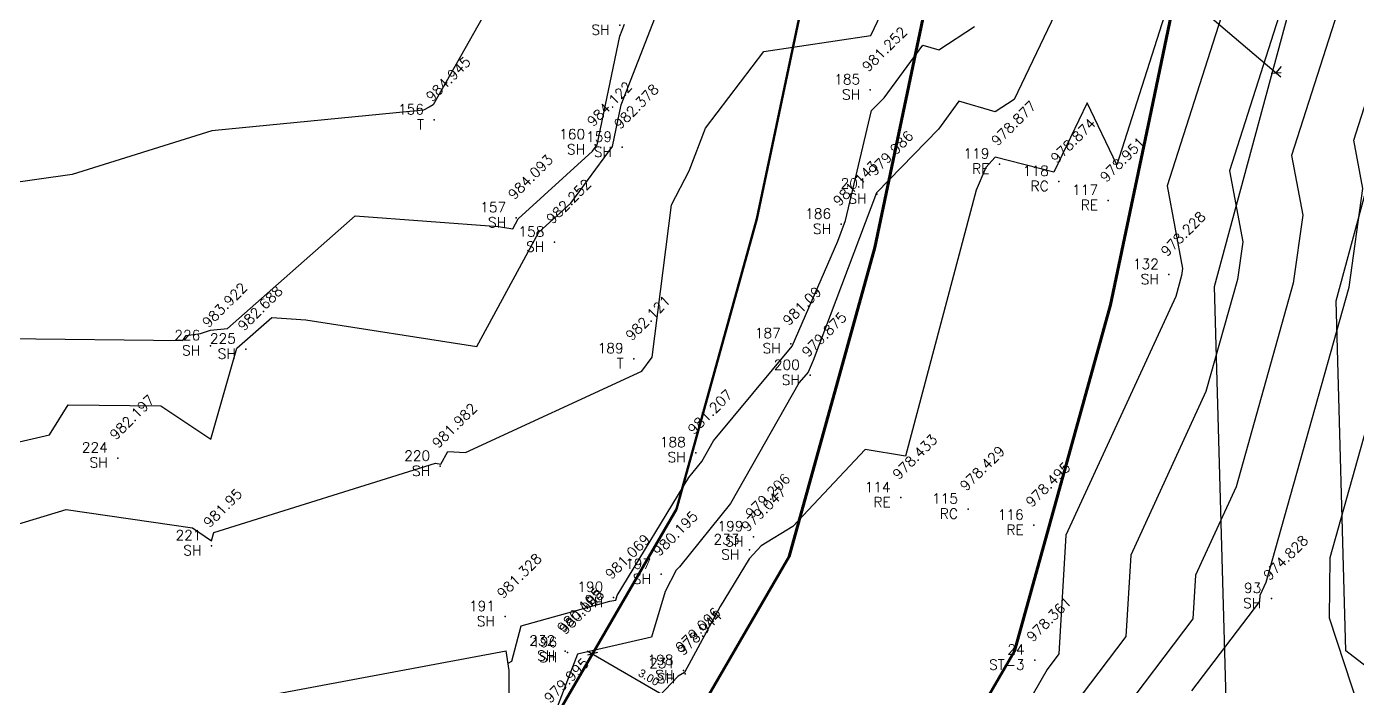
# Model space of a CAD drawing. Header units: metres. Extents: x 319894 to 3389272, y 120 to 6136017.
# Drawn here: x 321065 to 321097.93, y 3067892.01 to 3067908.33 of the extents above; entities that cross this region are included whole.
import ezdxf
from ezdxf.enums import TextEntityAlignment as Align

# ---------------------------------------------------------------- set-up
doc = ezdxf.new("R2010")
doc.units = ezdxf.units.M
doc.header["$MEASUREMENT"] = 0
doc.layers.get('Defpoints').update_dxf_attribs({"color": 254})
doc.layers.add('a_MUEBLE', color=255, linetype='Continuous', lineweight=5)
doc.layers.add('wall', color=4, linetype='Continuous', lineweight=30)
for name, color, linetype in [('Contour', 254, 'Continuous'), ('Index_Contour', 8, 'Continuous'), ('Points', 7, 'Continuous'), ('Points-ELV', 6, 'Continuous'), ('Points-NUM', 4, 'Continuous'), ('Points-TXT', 3, 'Continuous'), ('RC', 7, 'Continuous'), ('RE', 7, 'Continuous'), ('S-DIM', 7, 'Continuous'), ('SH', 7, 'Continuous'), ('ST-3', 7, 'Continuous'), ('T', 7, 'Continuous')]:
    doc.layers.add(name, color=color, linetype=linetype)
doc.styles.add('romans', font='romans.shx')
doc.styles.get("Standard").update_dxf_attribs({"font": 'arial.ttf'})
doc.dimstyles.get("Standard").update_dxf_attribs({"dimtxt": 0.2, "dimasz": 0.18, "dimexe": 0.2, "dimexo": 0.2, "dimgap": 0.09, "dimtad": 1, "dimzin": 0, "dimdsep": 46, "dimtxsty": 'Standard', "dimblk": 'OBLIQUE', "dimcen": 0.09, "dimdle": 0.15, "dimclrt": 7, "dimadec": 0, "dimazin": 0, "dimtfac": 1, "dimtofl": 0, "dimtmove": 0, "dimatfit": 3, "dimfxl": 0.3, "dimfxlon": 1, "dimtfillclr": 2, "dimtolj": 1, "dimtzin": 0, "dimarcsym": 0})

# ---------------------------------------------------------------- blocks, each defined once
blk = doc.blocks.new('POINTS')
at = {"layer": 'Points'}
blk.add_line((0, 0), (0, 0), dxfattribs=at)
blk.add_point((0, 0), dxfattribs=at)
at = {"layer": 'Points-ELV', "style": 'romans'}
blk.add_attdef('ELEV', text='', height=1, rotation=45, dxfattribs=at).set_placement((0, 0), align=Align.BOTTOM_LEFT)
at = {"layer": 'Points-NUM', "style": 'romans'}
blk.add_attdef('PTNUM', text='', height=1, dxfattribs=at).set_placement((0, 0), align=Align.BOTTOM_RIGHT)
at = {"layer": 'Points-TXT', "style": 'romans'}
blk.add_attdef('DESC', text='', height=1, dxfattribs=at).set_placement((0, 0), align=Align.BOTTOM_RIGHT)
blk = doc.blocks.new('SIT4')
at = {"color": 7}
for p, q in [((320366.348, 3067756.564, 1969.362), (320363.835, 3067744.643, 1969.362)), ((320366.348, 3067756.564, 987.586), (320363.835, 3067744.643, 987.586)), ((320363.835, 3067744.643, 1969.362), (320361.461, 3067736.074, 1969.362)), ((320363.835, 3067744.643, 987.586), (320361.461, 3067736.074, 987.586)), ((320361.461, 3067736.074, 987.586), (320363.835, 3067744.643, 987.586)), ((320361.461, 3067736.074, 1969.362), (320356.818, 3067728.062, 1969.362)), ((320361.461, 3067736.074, 987.586), (320356.818, 3067728.062, 987.586)), ((320356.818, 3067728.062, 987.586), (320361.461, 3067736.074, 987.586))]:
    blk.add_line(p, q, dxfattribs=at)
blk.add_line((320363.835, 3067744.643, 987.586), (320366.348, 3067756.564, 987.586))
at = {"color": 1, "lineweight": 30, "elevation": 987.586}
blk.add_lwpolyline([(320379.426, 3067728.562), (320369.664, 3067736.085), (320369.424, 3067744.745), (320375.434, 3067766.962)], dxfattribs=at)
at = {"color": 1, "elevation": 987.586}
blk.add_lwpolyline([(320311.03, 3067797.459), (320298.566, 3067783.015), (320298.855, 3067776.316), (320293.441, 3067769.683), (320295.803, 3067764.568), (320294.773, 3067759.718), (320296.035, 3067743.401), (320300.28, 3067731.268), (320306.229, 3067716.969), (320315.045, 3067713.02), (320325.063, 3067714.996), (320328.066, 3067715.293), (320335.229, 3067717.481), (320341.617, 3067720.482), (320345.096, 3067723.545), (320351.898, 3067731.539), (320355.884, 3067738.417), (320358.002, 3067746.064), (320360.455, 3067757.695), (320361.102, 3067761.434), (320353.282, 3067760.331), (320350.46, 3067769.953), (320338.771, 3067776.828), (320320.261, 3067793.321)], dxfattribs=at)
at = {"color": 5, "lineweight": 30}
blk.add_lwpolyline([(320370.581, 3067755.421), (320368.32, 3067748.342), (320368.593, 3067746.866), (320368.359, 3067745.18), (320366.945, 3067740.14), (320365.94, 3067737.957), (320365.877, 3067736.872), (320363.951, 3067734.337)], dxfattribs=at)
at = {"color": 1}
blk.add_lwpolyline([(320320.507, 3067730.79), (320320.617, 3067730.313), (320320.935, 3067729.478), (320321.365, 3067728.693), (320321.898, 3067727.975), (320322.524, 3067727.337), (320323.233, 3067726.791), (320324.009, 3067726.348), (320324.839, 3067726.014), (320325.706, 3067725.798), (320326.596, 3067725.703), (320327.489, 3067725.73), (320344.199, 3067728.846), (320345.043, 3067729.143), (320345.838, 3067729.552), (320346.569, 3067730.067), (320347.223, 3067730.676), (320347.788, 3067731.37), (320348.251, 3067732.135), (320348.606, 3067732.956), (320348.844, 3067733.818), (320348.963, 3067734.704), (320348.958, 3067735.598), (320348.889, 3067736.083)], dxfattribs=at)
at = {"layer": 'a_MUEBLE', "lineweight": 40, "elevation": 968}
blk.add_lwpolyline([(320315.045, 3067713.02), (320325.063, 3067714.996), (320328.066, 3067715.293), (320335.229, 3067717.481), (320341.617, 3067720.482), (320345.096, 3067723.545), (320351.898, 3067731.539), (320355.884, 3067738.417), (320358.002, 3067746.064), (320359.229, 3067751.88), (320360.085, 3067755.941), (320360.192, 3067756.448), (320360.325, 3067757.081), (320360.455, 3067757.695), (320360.686, 3067759.031), (320360.994, 3067760.813), (320361.263, 3067762.37), (320362.037, 3067766.842), (320362.183, 3067767.682), (320364.239, 3067775.249), (320364.696, 3067776.929), (320365.277, 3067779.069), (320365.385, 3067779.463), (320368.779, 3067785.533)], dxfattribs=at)
at = {"layer": 'Contour'}
for points in [[(320336.523, 3067743.816), (320340.889, 3067743.765), (320340.966, 3067743.888), (320341.319, 3067743.937), (320341.569, 3067744.016), (320341.989, 3067744.057), (320345.152, 3067746.847), (320348.693, 3067746.585), (320349.053, 3067746.53), (320349.183, 3067746.77), (320351.023, 3067748.449), (320351.135, 3067748.602), (320351.699, 3067751.291), (320351.815, 3067751.592)], [(320335.467, 3067740.944), (320337.584, 3067741.427), (320338.051, 3067742.173), (320340.343, 3067742.147), (320341.581, 3067741.318), (320342.224, 3067743.571), (320343.09, 3067744.334), (320343.932, 3067744.272), (320348.162, 3067743.616), (320349.696, 3067746.442), (320350.483, 3067747.161), (320351.517, 3067748.566), (320351.733, 3067749.597), (320352.568, 3067751.753)], [(320335.627, 3067738.86), (320338.002, 3067739.579), (320341.127, 3067739.123), (320341.596, 3067738.809), (320341.654, 3067739.013), (320347.133, 3067740.724), (320347.272, 3067740.702), (320347.444, 3067741.019), (320347.875, 3067740.994), (320352.244, 3067743.002), (320352.497, 3067743.353), (320352.98, 3067747.117), (320353.414, 3067747.961), (320353.816, 3067749.02), (320355.261, 3067750.912), (320357.907, 3067751.311), (320358.239, 3067752.007)], [(320348.932, 3067735.78), (320349.028, 3067735.831), (320349.257, 3067736.701), (320351.452, 3067737.31), (320351.598, 3067737.341), (320351.631, 3067737.45), (320353.403, 3067740.371), (320353.726, 3067740.771), (320354.017, 3067741.284), (320355.965, 3067743.626), (320357.088, 3067746.217), (320357.284, 3067746.731), (320357.926, 3067749.451), (320358.234, 3067749.769), (320359.193, 3067751.069), (320359.588, 3067750.953), (320360.476, 3067751.534)], [(320370.581, 3067755.421), (320368.32, 3067748.342), (320368.593, 3067746.866), (320368.359, 3067745.18), (320366.945, 3067740.14), (320365.94, 3067737.957), (320365.877, 3067736.872), (320363.951, 3067734.337)], [(320370.484, 3067767.141), (320368.364, 3067759.753), (320367.272, 3067758.379), (320363.993, 3067748.111), (320363.258, 3067749.644), (320362.436, 3067747.925), (320360.982, 3067748.299), (320360.754, 3067748.046), (320360.514, 3067747.484), (320358.769, 3067740.897), (320357.765, 3067741.064), (320355.976, 3067739.164), (320355.192, 3067738.679), (320354.901, 3067738.359), (320354.18, 3067737.182), (320353.301, 3067735.546), (320353.14, 3067735.455), (320350.472, 3067732.643), (320349.766, 3067731.211), (320348.731, 3067731.523), (320347.328, 3067730.805)], [(320371.119, 3067744.99), (320369.267, 3067738.386), (320369.249, 3067736.901), (320370.726, 3067732.403)], [(320371.276, 3067761.041), (320368.375, 3067757.393), (320365.243, 3067747.588), (320365.622, 3067745.543), (320365.598, 3067745.371), (320365.454, 3067744.855), (320362.733, 3067738.945), (320362.561, 3067736.009), (320362.267, 3067735.622), (320360.886, 3067733.211), (320360.785, 3067733.096), (320359.505, 3067732.26), (320359.015, 3067732.806), (320356.796, 3067733.422), (320355.04, 3067733.944), (320354.794, 3067733.674), (320354.358, 3067733.297), (320354.489, 3067731.915), (320354.932, 3067730.709), (320351.379, 3067730.792), (320350.834, 3067729.836), (320350.276, 3067727.394), (320349.131, 3067728.41)], [(320374.188, 3067762.329), (320369.478, 3067756.407), (320366.782, 3067747.965), (320367.108, 3067746.204), (320366.978, 3067745.276), (320366.199, 3067742.498), (320364.337, 3067738.451), (320364.219, 3067736.441), (320363.109, 3067734.98), (320362.204, 3067733.4), (320360.431, 3067731.377), (320358.033, 3067729.81), (320358.153, 3067728.922), (320356.948, 3067727.823), (320356.642, 3067728.433), (320353.684, 3067728.503), (320350.923, 3067723.657), (320350.885, 3067723.491), (320348.448, 3067725.654), (320348.112, 3067725.544), (320346.078, 3067724.7)]]:
    blk.add_lwpolyline(points, dxfattribs=at)
at = {"layer": 'Index_Contour'}
for points in [[(320349.502, 3067753.892), (320347.08, 3067749.592), (320346.981, 3067749.534), (320346.837, 3067749.466), (320341.601, 3067748.952), (320338.15, 3067747.867), (320335.628, 3067747.513)], [(320365.581, 3067758.357), (320361.456, 3067749.729), (320360.986, 3067749.422), (320360.087, 3067749.684), (320359.58, 3067748.996), (320358.051, 3067747.416), (320356.479, 3067743.269), (320356.354, 3067742.981), (320356.138, 3067742.721), (320354.439, 3067739.732), (320353.171, 3067738.16), (320353.092, 3067738.079), (320352.819, 3067737.554), (320352.479, 3067736.424), (320350.654, 3067736), (320350.045, 3067734.433)], [(320365.852, 3067735.09), (320367.534, 3067737.303), (320367.544, 3067737.463), (320367.691, 3067737.783), (320369.739, 3067745.085), (320370.079, 3067747.527), (320369.858, 3067748.719), (320371.684, 3067754.435)]]:
    blk.add_lwpolyline(points, dxfattribs=at)
at = {"layer": 'RC', "linetype": 'Continuous'}
ref = blk.add_blockref('POINTS', (320362.56, 3067747.698, 978.874), dxfattribs=at)
ref.add_attrib('PTNUM', '118', dxfattribs={"layer": 'Points-NUM', "height": 0.25, "style": 'romans'}).set_placement((320362.31, 3067747.76, 978.874), align=Align.BOTTOM_RIGHT)
ref.add_attrib('DESC', 'RC', dxfattribs={"layer": 'Points-TXT', "height": 0.25, "style": 'romans'}).set_placement((320362.31, 3067747.385, 978.874), align=Align.BOTTOM_RIGHT)
ref.add_attrib('ELEV', '978.874', dxfattribs={"layer": 'Points-ELV', "height": 0.25, "rotation": 45, "style": 'romans'}).set_placement((320362.56, 3067748.073, 978.874), align=Align.BOTTOM_LEFT)
ref = blk.add_blockref('POINTS', (320360.314, 3067739.59, 978.429), dxfattribs=at)
ref.add_attrib('PTNUM', '115', dxfattribs={"layer": 'Points-NUM', "height": 0.25, "style": 'romans'}).set_placement((320360.064, 3067739.652, 978.429), align=Align.BOTTOM_RIGHT)
ref.add_attrib('DESC', 'RC', dxfattribs={"layer": 'Points-TXT', "height": 0.25, "style": 'romans'}).set_placement((320360.064, 3067739.277, 978.429), align=Align.BOTTOM_RIGHT)
ref.add_attrib('ELEV', '978.429', dxfattribs={"layer": 'Points-ELV', "height": 0.25, "rotation": 45, "style": 'romans'}).set_placement((320360.314, 3067739.965, 978.429), align=Align.BOTTOM_LEFT)
at = {"layer": 'RE', "linetype": 'Continuous'}
ref = blk.add_blockref('POINTS', (320361.092, 3067748.129, 978.877), dxfattribs=at)
ref.add_attrib('PTNUM', '119', dxfattribs={"layer": 'Points-NUM', "height": 0.25, "style": 'romans'}).set_placement((320360.842, 3067748.191, 978.877), align=Align.BOTTOM_RIGHT)
ref.add_attrib('DESC', 'RE', dxfattribs={"layer": 'Points-TXT', "height": 0.25, "style": 'romans'}).set_placement((320360.842, 3067747.816, 978.877), align=Align.BOTTOM_RIGHT)
ref.add_attrib('ELEV', '978.877', dxfattribs={"layer": 'Points-ELV', "height": 0.25, "rotation": 45, "style": 'romans'}).set_placement((320361.092, 3067748.504, 978.877), align=Align.BOTTOM_LEFT)
ref = blk.add_blockref('POINTS', (320363.781, 3067747.23, 978.951), dxfattribs=at)
ref.add_attrib('PTNUM', '117', dxfattribs={"layer": 'Points-NUM', "height": 0.25, "style": 'romans'}).set_placement((320363.531, 3067747.292, 978.951), align=Align.BOTTOM_RIGHT)
ref.add_attrib('DESC', 'RE', dxfattribs={"layer": 'Points-TXT', "height": 0.25, "style": 'romans'}).set_placement((320363.531, 3067746.917, 978.951), align=Align.BOTTOM_RIGHT)
ref.add_attrib('ELEV', '978.951', dxfattribs={"layer": 'Points-ELV', "height": 0.25, "rotation": 45, "style": 'romans'}).set_placement((320363.781, 3067747.605, 978.951), align=Align.BOTTOM_LEFT)
ref = blk.add_blockref('POINTS', (320358.648, 3067739.874, 978.433), dxfattribs=at)
ref.add_attrib('PTNUM', '114', dxfattribs={"layer": 'Points-NUM', "height": 0.25, "style": 'romans'}).set_placement((320358.398, 3067739.936, 978.433), align=Align.BOTTOM_RIGHT)
ref.add_attrib('DESC', 'RE', dxfattribs={"layer": 'Points-TXT', "height": 0.25, "style": 'romans'}).set_placement((320358.398, 3067739.561, 978.433), align=Align.BOTTOM_RIGHT)
ref.add_attrib('ELEV', '978.433', dxfattribs={"layer": 'Points-ELV', "height": 0.25, "rotation": 45, "style": 'romans'}).set_placement((320358.648, 3067740.249, 978.433), align=Align.BOTTOM_LEFT)
ref = blk.add_blockref('POINTS', (320361.94, 3067739.19, 978.495), dxfattribs=at)
ref.add_attrib('PTNUM', '116', dxfattribs={"layer": 'Points-NUM', "height": 0.25, "style": 'romans'}).set_placement((320361.69, 3067739.252, 978.495), align=Align.BOTTOM_RIGHT)
ref.add_attrib('DESC', 'RE', dxfattribs={"layer": 'Points-TXT', "height": 0.25, "style": 'romans'}).set_placement((320361.69, 3067738.877, 978.495), align=Align.BOTTOM_RIGHT)
ref.add_attrib('ELEV', '978.495', dxfattribs={"layer": 'Points-ELV', "height": 0.25, "rotation": 45, "style": 'romans'}).set_placement((320361.94, 3067739.565, 978.495), align=Align.BOTTOM_LEFT)
at = {"layer": 'SH', "linetype": 'Continuous'}
ref = blk.add_blockref('POINTS', (320351.694, 3067751.566, 984.162), dxfattribs=at)
ref.add_attrib('PTNUM', '162', dxfattribs={"layer": 'Points-NUM', "height": 0.25, "style": 'romans'}).set_placement((320351.444, 3067751.628, 984.162), align=Align.BOTTOM_RIGHT)
ref.add_attrib('DESC', 'SH', dxfattribs={"layer": 'Points-TXT', "height": 0.25, "style": 'romans'}).set_placement((320351.444, 3067751.253, 984.162), align=Align.BOTTOM_RIGHT)
ref.add_attrib('ELEV', '984.162', dxfattribs={"layer": 'Points-ELV', "height": 0.25, "rotation": 45, "style": 'romans'}).set_placement((320351.694, 3067751.941, 984.162), align=Align.BOTTOM_LEFT)
ref = blk.add_blockref('POINTS', (320357.895, 3067749.964, 981.252), dxfattribs=at)
ref.add_attrib('PTNUM', '185', dxfattribs={"layer": 'Points-NUM', "height": 0.25, "style": 'romans'}).set_placement((320357.645, 3067750.026, 981.252), align=Align.BOTTOM_RIGHT)
ref.add_attrib('DESC', 'SH', dxfattribs={"layer": 'Points-TXT', "height": 0.25, "style": 'romans'}).set_placement((320357.645, 3067749.651, 981.252), align=Align.BOTTOM_RIGHT)
ref.add_attrib('ELEV', '981.252', dxfattribs={"layer": 'Points-ELV', "height": 0.25, "rotation": 45, "style": 'romans'}).set_placement((320357.895, 3067750.339, 981.252), align=Align.BOTTOM_LEFT)
ref = blk.add_blockref('POINTS', (320351.089, 3067748.607, 984.122), dxfattribs=at)
ref.add_attrib('PTNUM', '160', dxfattribs={"layer": 'Points-NUM', "height": 0.25, "style": 'romans'}).set_placement((320350.839, 3067748.669, 984.122), align=Align.BOTTOM_RIGHT)
ref.add_attrib('DESC', 'SH', dxfattribs={"layer": 'Points-TXT', "height": 0.25, "style": 'romans'}).set_placement((320350.839, 3067748.294, 984.122), align=Align.BOTTOM_RIGHT)
ref.add_attrib('ELEV', '984.122', dxfattribs={"layer": 'Points-ELV', "height": 0.25, "rotation": 45, "style": 'romans'}).set_placement((320351.089, 3067748.982, 984.122), align=Align.BOTTOM_LEFT)
ref = blk.add_blockref('POINTS', (320351.755, 3067748.544, 982.378), dxfattribs=at)
ref.add_attrib('PTNUM', '159', dxfattribs={"layer": 'Points-NUM', "height": 0.25, "style": 'romans'}).set_placement((320351.505, 3067748.606, 982.378), align=Align.BOTTOM_RIGHT)
ref.add_attrib('DESC', 'SH', dxfattribs={"layer": 'Points-TXT', "height": 0.25, "style": 'romans'}).set_placement((320351.505, 3067748.231, 982.378), align=Align.BOTTOM_RIGHT)
ref.add_attrib('ELEV', '982.378', dxfattribs={"layer": 'Points-ELV', "height": 0.25, "rotation": 45, "style": 'romans'}).set_placement((320351.755, 3067748.919, 982.378), align=Align.BOTTOM_LEFT)
ref = blk.add_blockref('POINTS', (320358.053, 3067747.388, 979.986), dxfattribs=at)
ref.add_attrib('PTNUM', '201', dxfattribs={"layer": 'Points-NUM', "height": 0.25, "style": 'romans'}).set_placement((320357.803, 3067747.45, 979.986), align=Align.BOTTOM_RIGHT)
ref.add_attrib('DESC', 'SH', dxfattribs={"layer": 'Points-TXT', "height": 0.25, "style": 'romans'}).set_placement((320357.803, 3067747.075, 979.986), align=Align.BOTTOM_RIGHT)
ref.add_attrib('ELEV', '979.986', dxfattribs={"layer": 'Points-ELV', "height": 0.25, "rotation": 45, "style": 'romans'}).set_placement((320358.053, 3067747.763, 979.986), align=Align.BOTTOM_LEFT)
ref = blk.add_blockref('POINTS', (320349.136, 3067746.801, 984.093), dxfattribs=at)
ref.add_attrib('PTNUM', '157', dxfattribs={"layer": 'Points-NUM', "height": 0.25, "style": 'romans'}).set_placement((320348.886, 3067746.863, 984.093), align=Align.BOTTOM_RIGHT)
ref.add_attrib('DESC', 'SH', dxfattribs={"layer": 'Points-TXT', "height": 0.25, "style": 'romans'}).set_placement((320348.886, 3067746.488, 984.093), align=Align.BOTTOM_RIGHT)
ref.add_attrib('ELEV', '984.093', dxfattribs={"layer": 'Points-ELV', "height": 0.25, "rotation": 45, "style": 'romans'}).set_placement((320349.136, 3067747.176, 984.093), align=Align.BOTTOM_LEFT)
ref = blk.add_blockref('POINTS', (320357.176, 3067746.639, 981.143), dxfattribs=at)
ref.add_attrib('PTNUM', '186', dxfattribs={"layer": 'Points-NUM', "height": 0.25, "style": 'romans'}).set_placement((320356.926, 3067746.701, 981.143), align=Align.BOTTOM_RIGHT)
ref.add_attrib('DESC', 'SH', dxfattribs={"layer": 'Points-TXT', "height": 0.25, "style": 'romans'}).set_placement((320356.926, 3067746.326, 981.143), align=Align.BOTTOM_RIGHT)
ref.add_attrib('ELEV', '981.143', dxfattribs={"layer": 'Points-ELV', "height": 0.25, "rotation": 45, "style": 'romans'}).set_placement((320357.176, 3067747.014, 981.143), align=Align.BOTTOM_LEFT)
ref = blk.add_blockref('POINTS', (320350.08, 3067746.197, 982.252), dxfattribs=at)
ref.add_attrib('PTNUM', '158', dxfattribs={"layer": 'Points-NUM', "height": 0.25, "style": 'romans'}).set_placement((320349.83, 3067746.259, 982.252), align=Align.BOTTOM_RIGHT)
ref.add_attrib('DESC', 'SH', dxfattribs={"layer": 'Points-TXT', "height": 0.25, "style": 'romans'}).set_placement((320349.83, 3067745.884, 982.252), align=Align.BOTTOM_RIGHT)
ref.add_attrib('ELEV', '982.252', dxfattribs={"layer": 'Points-ELV', "height": 0.25, "rotation": 45, "style": 'romans'}).set_placement((320350.08, 3067746.572, 982.252), align=Align.BOTTOM_LEFT)
ref = blk.add_blockref('POINTS', (320365.284, 3067745.393, 978.228), dxfattribs=at)
ref.add_attrib('PTNUM', '132', dxfattribs={"layer": 'Points-NUM', "height": 0.25, "style": 'romans'}).set_placement((320365.034, 3067745.455, 978.228), align=Align.BOTTOM_RIGHT)
ref.add_attrib('DESC', 'SH', dxfattribs={"layer": 'Points-TXT', "height": 0.25, "style": 'romans'}).set_placement((320365.034, 3067745.08, 978.228), align=Align.BOTTOM_RIGHT)
ref.add_attrib('ELEV', '978.228', dxfattribs={"layer": 'Points-ELV', "height": 0.25, "rotation": 45, "style": 'romans'}).set_placement((320365.284, 3067745.768, 978.228), align=Align.BOTTOM_LEFT)
ref = blk.add_blockref('POINTS', (320341.567, 3067743.631, 983.922), dxfattribs=at)
ref.add_attrib('PTNUM', '226', dxfattribs={"layer": 'Points-NUM', "height": 0.25, "style": 'romans'}).set_placement((320341.317, 3067743.693, 983.922), align=Align.BOTTOM_RIGHT)
ref.add_attrib('DESC', 'SH', dxfattribs={"layer": 'Points-TXT', "height": 0.25, "style": 'romans'}).set_placement((320341.317, 3067743.318, 983.922), align=Align.BOTTOM_RIGHT)
ref.add_attrib('ELEV', '983.922', dxfattribs={"layer": 'Points-ELV', "height": 0.25, "rotation": 45, "style": 'romans'}).set_placement((320341.567, 3067744.006, 983.922), align=Align.BOTTOM_LEFT)
ref = blk.add_blockref('POINTS', (320342.447, 3067743.551, 982.688), dxfattribs=at)
ref.add_attrib('PTNUM', '225', dxfattribs={"layer": 'Points-NUM', "height": 0.25, "style": 'romans'}).set_placement((320342.197, 3067743.613, 982.688), align=Align.BOTTOM_RIGHT)
ref.add_attrib('DESC', 'SH', dxfattribs={"layer": 'Points-TXT', "height": 0.25, "style": 'romans'}).set_placement((320342.197, 3067743.238, 982.688), align=Align.BOTTOM_RIGHT)
ref.add_attrib('ELEV', '982.688', dxfattribs={"layer": 'Points-ELV', "height": 0.25, "rotation": 45, "style": 'romans'}).set_placement((320342.447, 3067743.926, 982.688), align=Align.BOTTOM_LEFT)
ref = blk.add_blockref('POINTS', (320355.93, 3067743.684, 981.09), dxfattribs=at)
ref.add_attrib('PTNUM', '187', dxfattribs={"layer": 'Points-NUM', "height": 0.25, "style": 'romans'}).set_placement((320355.68, 3067743.746, 981.09), align=Align.BOTTOM_RIGHT)
ref.add_attrib('DESC', 'SH', dxfattribs={"layer": 'Points-TXT', "height": 0.25, "style": 'romans'}).set_placement((320355.68, 3067743.371, 981.09), align=Align.BOTTOM_RIGHT)
ref.add_attrib('ELEV', '981.09', dxfattribs={"layer": 'Points-ELV', "height": 0.25, "rotation": 45, "style": 'romans'}).set_placement((320355.93, 3067744.059, 981.09), align=Align.BOTTOM_LEFT)
ref = blk.add_blockref('POINTS', (320356.403, 3067742.901, 979.875), dxfattribs=at)
ref.add_attrib('PTNUM', '200', dxfattribs={"layer": 'Points-NUM', "height": 0.25, "style": 'romans'}).set_placement((320356.153, 3067742.963, 979.875), align=Align.BOTTOM_RIGHT)
ref.add_attrib('DESC', 'SH', dxfattribs={"layer": 'Points-TXT', "height": 0.25, "style": 'romans'}).set_placement((320356.153, 3067742.588, 979.875), align=Align.BOTTOM_RIGHT)
ref.add_attrib('ELEV', '979.875', dxfattribs={"layer": 'Points-ELV', "height": 0.25, "rotation": 45, "style": 'romans'}).set_placement((320356.403, 3067743.276, 979.875), align=Align.BOTTOM_LEFT)
ref = blk.add_blockref('POINTS', (320339.278, 3067740.855, 982.197), dxfattribs=at)
ref.add_attrib('PTNUM', '224', dxfattribs={"layer": 'Points-NUM', "height": 0.25, "style": 'romans'}).set_placement((320339.028, 3067740.917, 982.197), align=Align.BOTTOM_RIGHT)
ref.add_attrib('DESC', 'SH', dxfattribs={"layer": 'Points-TXT', "height": 0.25, "style": 'romans'}).set_placement((320339.028, 3067740.542, 982.197), align=Align.BOTTOM_RIGHT)
ref.add_attrib('ELEV', '982.197', dxfattribs={"layer": 'Points-ELV', "height": 0.25, "rotation": 45, "style": 'romans'}).set_placement((320339.278, 3067741.23, 982.197), align=Align.BOTTOM_LEFT)
ref = blk.add_blockref('POINTS', (320353.579, 3067740.987, 981.207), dxfattribs=at)
ref.add_attrib('PTNUM', '188', dxfattribs={"layer": 'Points-NUM', "height": 0.25, "style": 'romans'}).set_placement((320353.329, 3067741.049, 981.207), align=Align.BOTTOM_RIGHT)
ref.add_attrib('DESC', 'SH', dxfattribs={"layer": 'Points-TXT', "height": 0.25, "style": 'romans'}).set_placement((320353.329, 3067740.674, 981.207), align=Align.BOTTOM_RIGHT)
ref.add_attrib('ELEV', '981.207', dxfattribs={"layer": 'Points-ELV', "height": 0.25, "rotation": 45, "style": 'romans'}).set_placement((320353.579, 3067741.362, 981.207), align=Align.BOTTOM_LEFT)
ref = blk.add_blockref('POINTS', (320347.256, 3067740.65, 981.982), dxfattribs=at)
ref.add_attrib('PTNUM', '220', dxfattribs={"layer": 'Points-NUM', "height": 0.25, "style": 'romans'}).set_placement((320347.006, 3067740.712, 981.982), align=Align.BOTTOM_RIGHT)
ref.add_attrib('DESC', 'SH', dxfattribs={"layer": 'Points-TXT', "height": 0.25, "style": 'romans'}).set_placement((320347.006, 3067740.337, 981.982), align=Align.BOTTOM_RIGHT)
ref.add_attrib('ELEV', '981.982', dxfattribs={"layer": 'Points-ELV', "height": 0.25, "rotation": 45, "style": 'romans'}).set_placement((320347.256, 3067741.025, 981.982), align=Align.BOTTOM_LEFT)
ref = blk.add_blockref('POINTS', (320355.006, 3067738.907, 979.206), dxfattribs=at)
ref.add_attrib('PTNUM', '199', dxfattribs={"layer": 'Points-NUM', "height": 0.25, "style": 'romans'}).set_placement((320354.756, 3067738.969, 979.206), align=Align.BOTTOM_RIGHT)
ref.add_attrib('DESC', 'SH', dxfattribs={"layer": 'Points-TXT', "height": 0.25, "style": 'romans'}).set_placement((320354.756, 3067738.594, 979.206), align=Align.BOTTOM_RIGHT)
ref.add_attrib('ELEV', '979.206', dxfattribs={"layer": 'Points-ELV', "height": 0.25, "rotation": 45, "style": 'romans'}).set_placement((320355.006, 3067739.282, 979.206), align=Align.BOTTOM_LEFT)
ref = blk.add_blockref('POINTS', (320341.597, 3067738.684, 981.95), dxfattribs=at)
ref.add_attrib('PTNUM', '221', dxfattribs={"layer": 'Points-NUM', "height": 0.25, "style": 'romans'}).set_placement((320341.347, 3067738.746, 981.95), align=Align.BOTTOM_RIGHT)
ref.add_attrib('DESC', 'SH', dxfattribs={"layer": 'Points-TXT', "height": 0.25, "style": 'romans'}).set_placement((320341.347, 3067738.371, 981.95), align=Align.BOTTOM_RIGHT)
ref.add_attrib('ELEV', '981.95', dxfattribs={"layer": 'Points-ELV', "height": 0.25, "rotation": 45, "style": 'romans'}).set_placement((320341.597, 3067739.059, 981.95), align=Align.BOTTOM_LEFT)
ref = blk.add_blockref('POINTS', (320354.906, 3067738.58, 979.047), dxfattribs=at)
ref.add_attrib('PTNUM', '233', dxfattribs={"layer": 'Points-NUM', "height": 0.25, "style": 'romans'}).set_placement((320354.656, 3067738.642, 979.047), align=Align.BOTTOM_RIGHT)
ref.add_attrib('DESC', 'SH', dxfattribs={"layer": 'Points-TXT', "height": 0.25, "style": 'romans'}).set_placement((320354.656, 3067738.267, 979.047), align=Align.BOTTOM_RIGHT)
ref.add_attrib('ELEV', '979.047', dxfattribs={"layer": 'Points-ELV', "height": 0.25, "rotation": 45, "style": 'romans'}).set_placement((320354.906, 3067738.955, 979.047), align=Align.BOTTOM_LEFT)
ref = blk.add_blockref('POINTS', (320352.721, 3067737.977, 980.195), dxfattribs=at)
ref.add_attrib('PTNUM', '197', dxfattribs={"layer": 'Points-NUM', "height": 0.25, "style": 'romans'}).set_placement((320352.471, 3067738.039, 980.195), align=Align.BOTTOM_RIGHT)
ref.add_attrib('DESC', 'SH', dxfattribs={"layer": 'Points-TXT', "height": 0.25, "style": 'romans'}).set_placement((320352.471, 3067737.664, 980.195), align=Align.BOTTOM_RIGHT)
ref.add_attrib('ELEV', '980.195', dxfattribs={"layer": 'Points-ELV', "height": 0.25, "rotation": 45, "style": 'romans'}).set_placement((320352.721, 3067738.352, 980.195), align=Align.BOTTOM_LEFT)
ref = blk.add_blockref('POINTS', (320351.538, 3067737.405, 981.069), dxfattribs=at)
ref.add_attrib('PTNUM', '190', dxfattribs={"layer": 'Points-NUM', "height": 0.25, "style": 'romans'}).set_placement((320351.288, 3067737.467, 981.069), align=Align.BOTTOM_RIGHT)
ref.add_attrib('DESC', 'SH', dxfattribs={"layer": 'Points-TXT', "height": 0.25, "style": 'romans'}).set_placement((320351.288, 3067737.092, 981.069), align=Align.BOTTOM_RIGHT)
ref.add_attrib('ELEV', '981.069', dxfattribs={"layer": 'Points-ELV', "height": 0.25, "rotation": 45, "style": 'romans'}).set_placement((320351.538, 3067737.78, 981.069), align=Align.BOTTOM_LEFT)
ref = blk.add_blockref('POINTS', (320367.82, 3067737.378, 974.828), dxfattribs=at)
ref.add_attrib('PTNUM', '93', dxfattribs={"layer": 'Points-NUM', "height": 0.25, "style": 'romans'}).set_placement((320367.57, 3067737.44, 974.828), align=Align.BOTTOM_RIGHT)
ref.add_attrib('DESC', 'SH', dxfattribs={"layer": 'Points-TXT', "height": 0.25, "style": 'romans'}).set_placement((320367.57, 3067737.065, 974.828), align=Align.BOTTOM_RIGHT)
ref.add_attrib('ELEV', '974.828', dxfattribs={"layer": 'Points-ELV', "height": 0.25, "rotation": 45, "style": 'romans'}).set_placement((320367.82, 3067737.753, 974.828), align=Align.BOTTOM_LEFT)
ref = blk.add_blockref('POINTS', (320348.858, 3067736.93, 981.328), dxfattribs=at)
ref.add_attrib('PTNUM', '191', dxfattribs={"layer": 'Points-NUM', "height": 0.25, "style": 'romans'}).set_placement((320348.608, 3067736.992, 981.328), align=Align.BOTTOM_RIGHT)
ref.add_attrib('DESC', 'SH', dxfattribs={"layer": 'Points-TXT', "height": 0.25, "style": 'romans'}).set_placement((320348.608, 3067736.617, 981.328), align=Align.BOTTOM_RIGHT)
ref.add_attrib('ELEV', '981.328', dxfattribs={"layer": 'Points-ELV', "height": 0.25, "rotation": 45, "style": 'romans'}).set_placement((320348.858, 3067737.305, 981.328), align=Align.BOTTOM_LEFT)
ref = blk.add_blockref('POINTS', (320350.349, 3067736.078, 980.105), dxfattribs=at)
ref.add_attrib('PTNUM', '232', dxfattribs={"layer": 'Points-NUM', "height": 0.25, "style": 'romans'}).set_placement((320350.099, 3067736.14, 980.105), align=Align.BOTTOM_RIGHT)
ref.add_attrib('DESC', 'SH', dxfattribs={"layer": 'Points-TXT', "height": 0.25, "style": 'romans'}).set_placement((320350.099, 3067735.765, 980.105), align=Align.BOTTOM_RIGHT)
ref.add_attrib('ELEV', '980.105', dxfattribs={"layer": 'Points-ELV', "height": 0.25, "rotation": 45, "style": 'romans'}).set_placement((320350.349, 3067736.453, 980.105), align=Align.BOTTOM_LEFT)
ref = blk.add_blockref('POINTS', (320350.399, 3067736.04, 980.088), dxfattribs=at)
ref.add_attrib('PTNUM', '196', dxfattribs={"layer": 'Points-NUM', "height": 0.25, "style": 'romans'}).set_placement((320350.149, 3067736.102, 980.088), align=Align.BOTTOM_RIGHT)
ref.add_attrib('DESC', 'SH', dxfattribs={"layer": 'Points-TXT', "height": 0.25, "style": 'romans'}).set_placement((320350.149, 3067735.727, 980.088), align=Align.BOTTOM_RIGHT)
ref.add_attrib('ELEV', '980.088', dxfattribs={"layer": 'Points-ELV', "height": 0.25, "rotation": 45, "style": 'romans'}).set_placement((320350.399, 3067736.415, 980.088), align=Align.BOTTOM_LEFT)
ref = blk.add_blockref('POINTS', (320353.276, 3067735.596, 979.096), dxfattribs=at)
ref.add_attrib('PTNUM', '198', dxfattribs={"layer": 'Points-NUM', "height": 0.25, "style": 'romans'}).set_placement((320353.026, 3067735.658, 979.096), align=Align.BOTTOM_RIGHT)
ref.add_attrib('DESC', 'SH', dxfattribs={"layer": 'Points-TXT', "height": 0.25, "style": 'romans'}).set_placement((320353.026, 3067735.283, 979.096), align=Align.BOTTOM_RIGHT)
ref.add_attrib('ELEV', '979.096', dxfattribs={"layer": 'Points-ELV', "height": 0.25, "rotation": 45, "style": 'romans'}).set_placement((320353.276, 3067735.971, 979.096), align=Align.BOTTOM_LEFT)
ref = blk.add_blockref('POINTS', (320353.316, 3067735.518, 978.944), dxfattribs=at)
ref.add_attrib('PTNUM', '231', dxfattribs={"layer": 'Points-NUM', "height": 0.25, "style": 'romans'}).set_placement((320353.066, 3067735.58, 978.944), align=Align.BOTTOM_RIGHT)
ref.add_attrib('DESC', 'SH', dxfattribs={"layer": 'Points-TXT', "height": 0.25, "style": 'romans'}).set_placement((320353.066, 3067735.205, 978.944), align=Align.BOTTOM_RIGHT)
ref.add_attrib('ELEV', '978.944', dxfattribs={"layer": 'Points-ELV', "height": 0.25, "rotation": 45, "style": 'romans'}).set_placement((320353.316, 3067735.893, 978.944), align=Align.BOTTOM_LEFT)
ref = blk.add_blockref('POINTS', (320350.025, 3067734.342, 979.995), dxfattribs=at)
ref.add_attrib('PTNUM', '195', dxfattribs={"layer": 'Points-NUM', "height": 0.25, "style": 'romans'}).set_placement((320349.775, 3067734.404, 979.995), align=Align.BOTTOM_RIGHT)
ref.add_attrib('DESC', 'SH', dxfattribs={"layer": 'Points-TXT', "height": 0.25, "style": 'romans'}).set_placement((320349.775, 3067734.029, 979.995), align=Align.BOTTOM_RIGHT)
ref.add_attrib('ELEV', '979.995', dxfattribs={"layer": 'Points-ELV', "height": 0.25, "rotation": 45, "style": 'romans'}).set_placement((320350.025, 3067734.717, 979.995), align=Align.BOTTOM_LEFT)
at = {"layer": 'ST-3', "linetype": 'Continuous'}
ref = blk.add_blockref('POINTS', (320361.963, 3067735.854, 978.361), dxfattribs=at)
ref.add_attrib('PTNUM', '24', dxfattribs={"layer": 'Points-NUM', "height": 0.25, "style": 'romans'}).set_placement((320361.713, 3067735.916, 978.361), align=Align.BOTTOM_RIGHT)
ref.add_attrib('DESC', 'ST-3', dxfattribs={"layer": 'Points-TXT', "height": 0.25, "style": 'romans'}).set_placement((320361.713, 3067735.541, 978.361), align=Align.BOTTOM_RIGHT)
ref.add_attrib('ELEV', '978.361', dxfattribs={"layer": 'Points-ELV', "height": 0.25, "rotation": 45, "style": 'romans'}).set_placement((320361.963, 3067736.229, 978.361), align=Align.BOTTOM_LEFT)
at = {"layer": 'T', "linetype": 'Continuous'}
ref = blk.add_blockref('POINTS', (320347.101, 3067749.221, 984.945), dxfattribs=at)
ref.add_attrib('PTNUM', '156', dxfattribs={"layer": 'Points-NUM', "height": 0.25, "style": 'romans'}).set_placement((320346.851, 3067749.283, 984.945), align=Align.BOTTOM_RIGHT)
ref.add_attrib('DESC', 'T', dxfattribs={"layer": 'Points-TXT', "height": 0.25, "style": 'romans'}).set_placement((320346.851, 3067748.908, 984.945), align=Align.BOTTOM_RIGHT)
ref.add_attrib('ELEV', '984.945', dxfattribs={"layer": 'Points-ELV', "height": 0.25, "rotation": 45, "style": 'romans'}).set_placement((320347.101, 3067749.596, 984.945), align=Align.BOTTOM_LEFT)
ref = blk.add_blockref('POINTS', (320352.041, 3067743.31, 982.121), dxfattribs=at)
ref.add_attrib('PTNUM', '189', dxfattribs={"layer": 'Points-NUM', "height": 0.25, "style": 'romans'}).set_placement((320351.791, 3067743.372, 982.121), align=Align.BOTTOM_RIGHT)
ref.add_attrib('DESC', 'T', dxfattribs={"layer": 'Points-TXT', "height": 0.25, "style": 'romans'}).set_placement((320351.791, 3067742.997, 982.121), align=Align.BOTTOM_RIGHT)
ref.add_attrib('ELEV', '982.121', dxfattribs={"layer": 'Points-ELV', "height": 0.25, "rotation": 45, "style": 'romans'}).set_placement((320352.041, 3067743.685, 982.121), align=Align.BOTTOM_LEFT)
blk = doc.blocks.new('_Oblique')
at = {"color": 0, "linetype": 'ByBlock', "lineweight": -2}
blk.add_line((-0.5, -0.5), (0.5, 0.5), dxfattribs=at)
blk = doc.blocks.new('*D641')
at = {"layer": 'Defpoints', "color": 0, "transparency": 16777216}
for p in [(321085.639, 3067915.934), (321095.916, 3067907.19), (321095.916, 3067907.19)]:
    blk.add_point(p, dxfattribs=at)
at = {"layer": 'S-DIM', "color": 0, "lineweight": -2, "transparency": 16777216}
for p, q in [((321085.525, 3067916.032), (321096.03, 3067907.092)), ((321085.639, 3067915.934), (321085.769, 3067916.087)), ((321095.916, 3067907.19), (321096.046, 3067907.342))]:
    blk.add_line(p, q, dxfattribs=at)
at = {"layer": 'S-DIM', "color": 0, "lineweight": -2, "transparency": 16777216, "xscale": 0.18, "yscale": 0.18, "zscale": 0.18}
for p, rotation in [((321085.639, 3067915.934), 139.605252213092), ((321095.916, 3067907.19), 319.6052522130921)]:
    blk.add_blockref('_Oblique', p, dxfattribs=dict(at, rotation=rotation))
at = {"layer": 'S-DIM', "color": 7, "transparency": 16777216, "insert": (321090.902, 3067911.708), "char_height": 0.2, "attachment_point": 5, "rotation": 319.6053}
blk.add_mtext('\\A1;13.49', dxfattribs=at)
blk = doc.blocks.new('*D640')
at = {"layer": 'Defpoints', "color": 0, "transparency": 16777216}
for p in [(321079.002, 3067892.813), (321081.598, 3067891.308), (321081.598, 3067891.308)]:
    blk.add_point(p, dxfattribs=at)
at = {"layer": 'S-DIM', "color": 0, "lineweight": -2, "transparency": 16777216}
for p, q in [((321078.872, 3067892.888), (321081.727, 3067891.233)), ((321079.002, 3067892.813), (321078.902, 3067892.64)), ((321081.598, 3067891.308), (321081.497, 3067891.135))]:
    blk.add_line(p, q, dxfattribs=at)
at = {"layer": 'S-DIM', "color": 0, "lineweight": -2, "transparency": 16777216, "xscale": 0.18, "yscale": 0.18, "zscale": 0.18}
for p, rotation in [((321079.002, 3067892.813), 149.9041219191985), ((321081.598, 3067891.308), 329.9041219191985)]:
    blk.add_blockref('_Oblique', p, dxfattribs=dict(at, rotation=rotation))
at = {"layer": 'S-DIM', "color": 7, "transparency": 16777216, "insert": (321080.396, 3067892.227), "char_height": 0.2, "attachment_point": 5, "rotation": 329.9041}
blk.add_mtext('\\A1;3.00', dxfattribs=at)

msp = doc.modelspace()

# ---------------------------------------------------------------- linework, layer by layer
at = {"color": 2, "lineweight": 158}
for points in [[(321043.025, 3067869.822), (321053.043, 3067871.798), (321056.046, 3067872.095), (321063.209, 3067874.283), (321069.597, 3067877.284), (321073.076, 3067880.348), (321079.878, 3067888.341), (321083.864, 3067895.219), (321085.983, 3067902.866), (321087.209, 3067908.682), (321088.065, 3067912.743), (321088.172, 3067913.25), (321088.306, 3067913.883), (321088.435, 3067914.497), (321088.666, 3067915.833), (321088.974, 3067917.615), (321089.244, 3067919.172), (321090.017, 3067923.644), (321090.163, 3067924.484), (321092.219, 3067932.051), (321092.676, 3067933.731), (321093.258, 3067935.871), (321093.365, 3067936.265), (321096.759, 3067942.335)], [(321098.336, 3067931.681), (321096.027, 3067923.183), (321095.668, 3067921.113), (321093.612, 3067910.047), (321092.784, 3067906.041), (321091.815, 3067901.445), (321089.441, 3067892.876), (321084.828, 3067884.916), (321077.365, 3067876.13), (321072.921, 3067872.217), (321065.372, 3067868.67), (321057.229, 3067866.183), (321048.368, 3067865.307), (321040.877, 3067865.49), (321036.121, 3067866.524), (321028.832, 3067870.795), (321023.131, 3067877.26), (321019.446, 3067887.359), (321016.245, 3067893.911)]]:
    msp.add_lwpolyline(points, dxfattribs=at)
at = {"color": 3, "lineweight": 30, "elevation": 987.586}
msp.add_lwpolyline([(321104.016, 3067884.19), (321094.685, 3067891.38), (321094.393, 3067901.904), (321100.481, 3067924.409)], dxfattribs=at)
at = {"color": 1, "lineweight": 30, "elevation": 987.586}
msp.add_lwpolyline([(321107.407, 3067885.364), (321097.644, 3067892.887), (321097.404, 3067901.547), (321103.415, 3067923.764)], dxfattribs=at)
at = {"color": 3, "lineweight": 50}
msp.add_lwpolyline([(321036.522, 3067876.023), (321043.381, 3067872.95), (321052.604, 3067874.769), (321055.455, 3067875.051), (321062.127, 3067877.09), (321067.935, 3067879.818), (321070.931, 3067882.456), (321077.418, 3067890.079), (321081.076, 3067896.391), (321083.066, 3067903.577), (321084.273, 3067909.301), (321085.13, 3067913.362), (321085.236, 3067913.869), (321085.37, 3067914.502), (321085.488, 3067915.062), (321085.71, 3067916.344), (321086.018, 3067918.127), (321086.288, 3067919.683), (321086.881, 3067923.115)], dxfattribs=at)
at = {"color": 1}
msp.add_lwpolyline([(321048.487, 3067887.592), (321048.597, 3067887.115), (321048.915, 3067886.28), (321049.345, 3067885.495), (321049.878, 3067884.778), (321050.505, 3067884.14), (321051.213, 3067883.594), (321051.989, 3067883.15), (321052.819, 3067882.816), (321053.687, 3067882.6), (321054.576, 3067882.505), (321055.47, 3067882.532), (321072.179, 3067885.648), (321073.023, 3067885.945), (321073.818, 3067886.354), (321074.55, 3067886.869), (321075.203, 3067887.479), (321075.768, 3067888.172), (321076.231, 3067888.937), (321076.586, 3067889.758), (321076.825, 3067890.62), (321076.943, 3067891.506), (321076.938, 3067892.4), (321076.869, 3067892.885)], dxfattribs=at)
at = {"layer": 'wall'}
msp.add_line((321038.656, 3067885.759), (321076.869, 3067892.885), dxfattribs=at)

# ---------------------------------------------------------------- block references
at = {"color": 251, "true_color": 0x636466}
msp.add_blockref('SIT4', (727.98, 156.802), dxfattribs=at)

# ---------------------------------------------------------------- dimensions: what is measured, and where the dimension line sits
at = {"layer": 'S-DIM', "color": 1}
for p1, p2, picture, middle in [((321085.639, 3067915.934), (321095.916, 3067907.19), '*D641', (321090.902, 3067911.708)), ((321079.002, 3067892.813), (321081.598, 3067891.308), '*D640', (321080.396, 3067892.227))]:
    dim = msp.add_aligned_dim(p1=p1, p2=p2, distance=0, dimstyle='Standard', dxfattribs=at)
    dim.commit()
    dim.dimension.update_dxf_attribs({"geometry": picture, "text_midpoint": middle})

doc.saveas('drawing.dxf')
